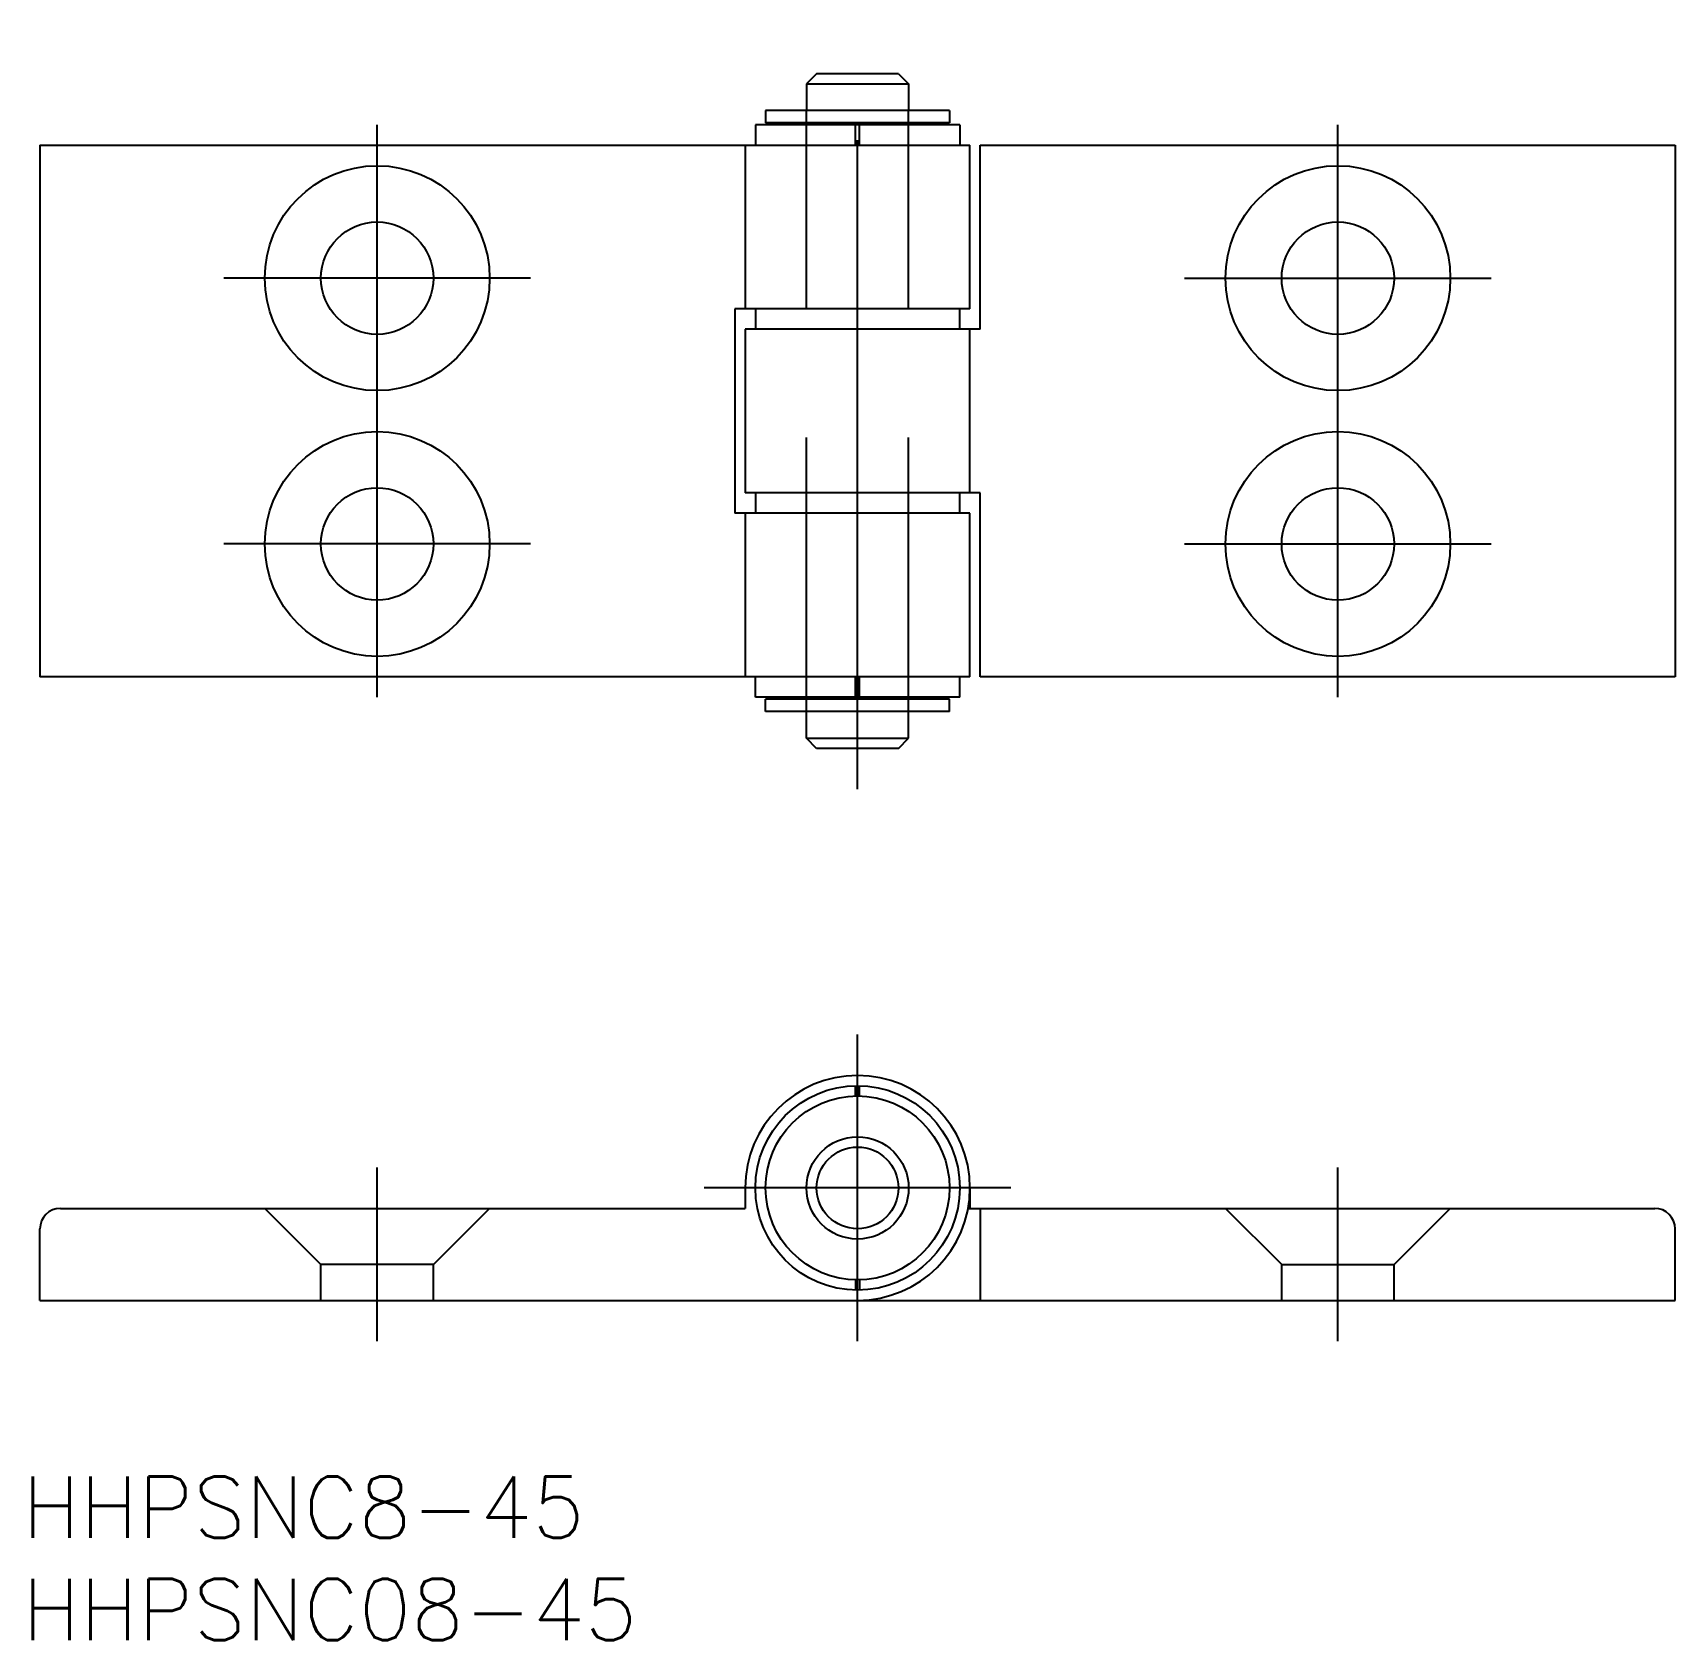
# Model space of a CAD drawing. Extents: x -40.3 to 40, y -22.1 to 56.5.
import ezdxf

# ---------------------------------------------------------------- set-up
doc = ezdxf.new("R2010")
doc.units = 0
doc.linetypes.add('CENTER', pattern=[50.8, 31.75, -6.35, 6.35, -6.35])
doc.linetypes.add('DASHED', pattern=[19.05, 12.7, -6.35])
doc.layers.get('0').update_dxf_attribs({"linetype": 'CONTINUOUS'})
doc.layers.add('CENTER', color=1, linetype='CENTER')
doc.styles.get("Standard").update_dxf_attribs({"font": 'txt.shx', "height": 3, "bigfont": 'bigfont.shx'})

msp = doc.modelspace()

# ---------------------------------------------------------------- linework, layer by layer
at = {"color": 7, "linetype": 'CONTINUOUS'}
for p, q in [((-2, 54.5), (-2.5, 54)), ((-2.5, 54), (-2.5, 52.7)), ((-2.5, 54), (2.5, 54)), ((2, 54.5), (-2, 54.5)), ((2, 54.5), (2.5, 54)), ((2.5, 54), (2.5, 52.7)), ((4.5, 52.7), (-4.5, 52.7)), ((-4.5, 52.7), (-4.5, 52.1)), ((4.5, 52.7), (4.5, 52.1)), ((5, 52), (-5, 52)), ((-5, 52), (-5, 51)), ((4.5, 52.1), (-4.5, 52.1)), ((-2.5, 52), (-2.5, 52.1)), ((-0.1, 51), (-0.1, 52)), ((0.1, 51), (0.1, 52)), ((2.5, 52), (2.5, 52.1)), ((5, 52), (5, 51)), ((-40, 51), (-40, 25)), ((-40, 51), (5.5, 51)), ((-5.5, 51), (-5.5, 43)), ((5.5, 43), (5.5, 51)), ((6, 42), (6, 51)), ((6, 51), (40, 51)), ((40, 51), (40, 25)), ((-6, 43), (-6, 33)), ((5.5, 43), (-6, 43)), ((-5, 43), (-5, 42)), ((5, 42), (5, 43)), ((6, 42), (-5.5, 42)), ((-5.5, 42), (-5.5, 34)), ((5.5, 34), (5.5, 42)), ((6, 34), (-5.5, 34)), ((-5, 34), (-5, 33)), ((5, 33), (5, 34)), ((6, 25), (6, 34)), ((5.5, 33), (-6, 33)), ((-5.5, 33), (-5.5, 25)), ((5.5, 25), (5.5, 33)), ((5.5, 25), (-40, 25)), ((-5, 24), (-5, 25)), ((-0.1, 24), (-0.1, 25)), ((0.1, 24), (0.1, 25)), ((5, 24), (5, 25)), ((40, 25), (6, 25)), ((5, 24), (-5, 24)), ((4.5, 23.9), (-4.5, 23.9)), ((-4.5, 23.3), (-4.5, 23.9)), ((-2.5, 23.9), (-2.5, 24)), ((2.5, 23.9), (2.5, 24)), ((4.5, 23.3), (4.5, 23.9)), ((4.5, 23.3), (-4.5, 23.3)), ((-2.5, 22), (-2.5, 23.3)), ((2.5, 22), (2.5, 23.3)), ((-2.5, 22), (2.5, 22)), ((-2, 21.5), (-2.5, 22)), ((2, 21.5), (2.5, 22)), ((2, 21.5), (-2, 21.5)), ((-0.1, 4.499), (-0.1, 4.999)), ((0.1, 4.499), (0.1, 4.999)), ((-5.5, 0), (-5.5, -1)), ((5.5, 0), (5.5, -1)), ((-39, -1), (-5.5, -1)), ((5.408, -1), (39, -1)), ((6, -1), (6, -5.5)), ((-40, -5.5), (-40, -2)), ((40, -5.5), (40, -2)), ((-0.1, -4.499), (-0.1, -4.999)), ((0.1, -4.499), (0.1, -4.999)), ((-40, -5.5), (40, -5.5))]:
    msp.add_line(p, q, dxfattribs=at)
at = {"color": 3, "linetype": 'DASHED'}
for p, q in [((-2.5, 52.1), (-2.5, 52.7)), ((2.5, 52.1), (2.5, 52.7)), ((-2.5, 24), (-2.5, 52)), ((2.5, 24), (2.5, 52)), ((-2.5, 23.3), (-2.5, 23.9)), ((2.5, 23.3), (2.5, 23.9)), ((-29, -1), (-26.25, -3.75)), ((-18, -1), (-20.75, -3.75)), ((18, -1), (20.75, -3.75)), ((29, -1), (26.25, -3.75)), ((-20.75, -3.75), (-26.25, -3.75)), ((-26.25, -5.5), (-26.25, -3.75)), ((-20.75, -5.5), (-20.75, -3.75)), ((20.75, -3.75), (26.25, -3.75)), ((20.75, -5.5), (20.75, -3.75)), ((26.25, -5.5), (26.25, -3.75))]:
    msp.add_line(p, q, dxfattribs=at)
at = {"color": 7, "linetype": 'CONTINUOUS'}
for centre, radius in [((-23.5, 44.5), 5.5), ((23.5, 44.5), 5.5), ((-23.5, 44.5), 2.75), ((23.5, 44.5), 2.75), ((-23.5, 31.5), 5.5), ((23.5, 31.5), 5.5), ((-23.5, 31.5), 2.75), ((23.5, 31.5), 2.75), ((0, 0), 5), ((0, 0), 4.5), ((0, 0), 2.5), ((0, 0), 2)]:
    msp.add_circle(centre, radius, dxfattribs=at)
for centre, radius, start, end in [((0, 0), 5.5, 270, 180), ((-39, -2), 1, 90, 180), ((39, -2), 1, 0, 90)]:
    msp.add_arc(centre, radius, start, end, dxfattribs=at)
at = {"layer": 'CENTER', "color": 1, "linetype": 'CENTER'}
for p, q in [((0, 19.5), (0, 56.5)), ((-23.5, 24), (-23.5, 52)), ((23.5, 24), (23.5, 52)), ((-16, 44.5), (-31, 44.5)), ((16, 44.5), (31, 44.5)), ((-16, 31.5), (-31, 31.5)), ((16, 31.5), (31, 31.5)), ((0, -7.5), (0, 7.5)), ((-23.5, -7.5), (-23.5, 1)), ((23.5, -7.5), (23.5, 1)), ((7.5, 0), (-7.5, 0))]:
    msp.add_line(p, q, dxfattribs=at)

# ---------------------------------------------------------------- texts
at = {"color": 7, "linetype": 'CONTINUOUS'}
for s, p in [('HHPSNC8-45', (-40.861, -17.121)), ('HHPSNC08-45', (-40.861, -22.121))]:
    msp.add_text(s, height=3, dxfattribs=at).set_placement(p)

doc.saveas('drawing.dxf')
